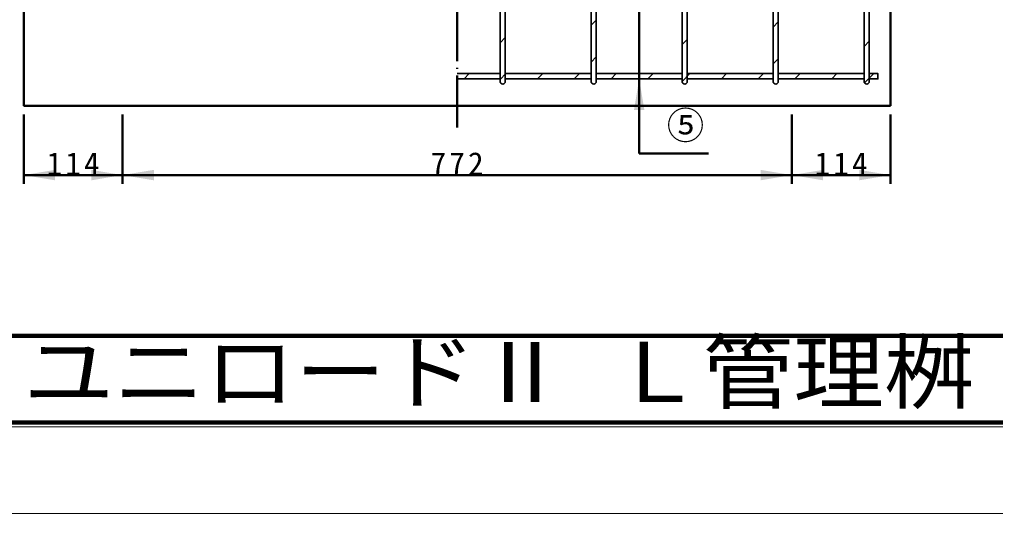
# Model space of a CAD drawing. Units: millimetres, scale not verified. Extents: x -2102 to 2102, y -1485 to 1485.
# Drawn here: x -93 to 1033, y -1485 to -915 of the extents above; entities that cross this region are included whole.
import ezdxf
from ezdxf.enums import TextEntityAlignment as Align

# ---------------------------------------------------------------- set-up
doc = ezdxf.new("R2010")
doc.units = ezdxf.units.MM
doc.header["$LTSCALE"] = 5
doc.linetypes.add('LONG_DASHED_DOTTED', pattern=[15.25, 12, -1.5, 0.25, -1.5])
doc.layers.add('0-0_V-nasSTD', color=7, linetype='Continuous', lineweight=35)
doc.layers.add('0-1_0', color=7, linetype='Continuous', lineweight=50)
doc.styles.add('ＭＳ ゴシック', font='')
doc.styles.get('ＭＳ ゴシック').set_extended_font_data('MS Gothic')

msp = doc.modelspace()

# ---------------------------------------------------------------- linework, layer by layer
at = {"layer": '0-0_V-nasSTD'}
for p, q in [((461.106, -196.756), (461.106, -986.756)), ((467.106, -196.756), (467.106, -986.756)), ((566.106, -196.756), (566.106, -986.756)), ((572.106, -196.756), (572.106, -986.756)), ((671.106, -196.756), (671.106, -986.756)), ((677.106, -196.756), (677.106, -986.756)), ((776.106, -196.756), (776.106, -986.756)), ((782.106, -196.756), (782.106, -986.756)), ((881.106, -196.756), (881.106, -986.756)), ((887.106, -196.756), (887.106, -986.756)), ((566.106, -921.971), (572.106, -915.971)), ((776.106, -924.103), (782.106, -918.103)), ((461.106, -942.118), (467.106, -936.118)), ((671.106, -944.25), (677.106, -938.25)), ((881.106, -946.382), (887.106, -940.382)), ((566.106, -964.397), (572.106, -958.397)), ((776.106, -966.529), (782.106, -960.529)), ((461.106, -977.756), (411.606, -977.756)), ((419.468, -983.756), (425.468, -977.756)), ((461.106, -984.544), (467.894, -977.756)), ((566.106, -977.756), (467.106, -977.756)), ((504.321, -983.756), (510.321, -977.756)), ((546.747, -983.756), (552.747, -977.756)), ((671.106, -977.756), (572.106, -977.756)), ((589.173, -983.756), (595.173, -977.756)), ((631.6, -983.756), (637.6, -977.756)), ((671.106, -986.676), (680.026, -977.756)), ((776.106, -977.756), (677.106, -977.756)), ((716.453, -983.756), (722.453, -977.756)), ((758.879, -983.756), (764.879, -977.756)), ((881.106, -977.756), (782.106, -977.756)), ((801.305, -983.756), (807.305, -977.756)), ((843.732, -983.756), (849.732, -977.756)), ((881.564, -988.35), (892.158, -977.756)), ((887.106, -977.756), (897.106, -977.756)), ((897.106, -977.756), (897.106, -983.756)), ((461.106, -983.756), (411.606, -983.756)), ((566.106, -983.756), (467.106, -983.756)), ((671.106, -983.756), (572.106, -983.756)), ((776.106, -983.756), (677.106, -983.756)), ((776.106, -986.756), (776.106, -983.756)), ((881.106, -983.756), (782.106, -983.756)), ((782.106, -983.756), (782.106, -986.756)), ((887.106, -983.756), (897.106, -983.756))]:
    msp.add_line(p, q, dxfattribs=at)
at = {"layer": '0-0_V-nasSTD', "lineweight": 50}
msp.add_line((621.606, -1069.756), (621.606, -208.756), dxfattribs=at)
at = {"layer": '0-0_V-nasSTD', "lineweight": 18}
for points in [[(-2102.5, -1485), (-2102.5, 1485), (2102.5, 1485), (2102.5, -1485)], [(-2002.5, -1385), (-2002.5, 1385), (2002.5, 1385), (2002.5, -1385)]]:
    msp.add_lwpolyline(points, close=True, dxfattribs=at)
at = {"layer": '0-0_V-nasSTD', "lineweight": 100}
msp.add_lwpolyline([(-1997.5, 1380), (-1997.5, -1380), (1997.5, -1380), (1997.5, 1380)], close=True, dxfattribs=at)
at = {"layer": '0-0_V-nasSTD'}
for points in [[(411.606, -878.756), (461.106, -878.756), (461.106, -977.756), (411.606, -977.756)], [(887.106, -986.756), (887.106, -983.756), (897.106, -983.756), (897.106, -977.756), (887.106, -977.756), (887.106, -878.756)], [(411.606, -983.756), (461.106, -983.756), (461.106, -986.756)], [(467.106, -986.756), (467.106, -983.756), (566.106, -983.756), (566.106, -986.756)], [(572.106, -986.756), (572.106, -983.756), (671.106, -983.756), (671.106, -986.756)], [(677.106, -986.756), (677.106, -983.756), (776.106, -983.756), (776.106, -986.756)], [(782.106, -986.756), (782.106, -983.756), (881.106, -983.756), (881.106, -986.756)]]:
    msp.add_lwpolyline(points, dxfattribs=at)
for points in [[(467.106, -878.756), (467.106, -977.756), (566.106, -977.756), (566.106, -878.756)], [(572.106, -878.756), (572.106, -977.756), (671.106, -977.756), (671.106, -878.756)], [(677.106, -878.756), (677.106, -977.756), (776.106, -977.756), (776.106, -878.756)], [(782.106, -878.756), (782.106, -977.756), (881.106, -977.756), (881.106, -881.756), (881.106, -878.756), (878.106, -878.756)]]:
    msp.add_lwpolyline(points, close=True, dxfattribs=at)
for centre in [(464.106, -986.756), (464.106, -986.756), (569.106, -986.756), (569.106, -986.756), (674.106, -986.756), (674.106, -986.756), (779.106, -986.756), (779.106, -986.756), (884.106, -986.756), (884.106, -986.756)]:
    msp.add_arc(centre, 3, 180, 0, dxfattribs=at)
for points in [[(615.606, -1019.756), (621.606, -983.756), (627.606, -1019.756)], [(-88.394, -1094.756), (-52.394, -1100.756), (-52.394, -1088.756)], [(-10.394, -1100.756), (-10.394, -1088.756), (25.606, -1094.756)], [(25.606, -1094.756), (61.606, -1100.756), (61.606, -1088.756)], [(761.606, -1100.756), (761.606, -1088.756), (797.606, -1094.756)], [(797.606, -1094.756), (833.606, -1100.756), (833.606, -1088.756)], [(875.606, -1100.756), (875.606, -1088.756), (911.606, -1094.756)]]:
    msp.add_solid(points, dxfattribs=at)
at = {"layer": '0-1_0', "linetype": 'LONG_DASHED_DOTTED'}
msp.add_line((411.606, -1039.756), (411.606, 26.244), dxfattribs=at)
at = {"layer": '0-1_0'}
for p, q in [((911.606, -174.756), (911.606, -1014.756)), ((-88.394, -1024.756), (-88.394, -1104.756)), ((25.606, -1024.756), (25.606, -1104.756)), ((797.606, -1024.756), (797.606, -1104.756)), ((911.606, -1024.756), (911.606, -1104.756)), ((621.606, -1069.756), (701.606, -1069.756)), ((797.606, -1094.756), (911.606, -1094.756))]:
    msp.add_line(p, q, dxfattribs=at)
at = {"layer": '0-1_0', "lineweight": 100}
msp.add_line((-1997.5, -1280), (1997.5, -1280), dxfattribs=at)
at = {"layer": '0-1_0'}
for points in [[(-88.394, -174.756), (-88.394, -1014.756), (911.606, -1014.756)], [(-88.394, -1094.756), (25.606, -1094.756), (797.606, -1094.756)]]:
    msp.add_lwpolyline(points, dxfattribs=at)

# ---------------------------------------------------------------- texts
at = {"layer": '0-0_V-nasSTD', "style": 'ＭＳ ゴシック'}
msp.add_text('⑤', height=31.67, dxfattribs=at).set_placement((653.406, -1062.756), align=Align.BOTTOM_LEFT)
at = {"layer": '0-0_V-nasSTD', "style": 'ＭＳ ゴシック', "width": 1.1}
msp.add_text('ユニロードⅡ Ｌ管理桝', height=69.65, dxfattribs=at).set_placement((-88.75, -1377.53), align=Align.BOTTOM_LEFT)
at = {"layer": '0-0_V-nasSTD', "char_height": 26.39, "attachment_point": 7, "style": 'ＭＳ ゴシック'}
for s, insert in [('\\T1.2;114', (-61.994, -1094.756)), ('\\T1.2;772', (381.006, -1094.756)), ('\\T1.2;114', (824.006, -1094.756))]:
    msp.add_mtext(s, dxfattribs=dict(at, insert=insert))

doc.saveas('drawing.dxf')
